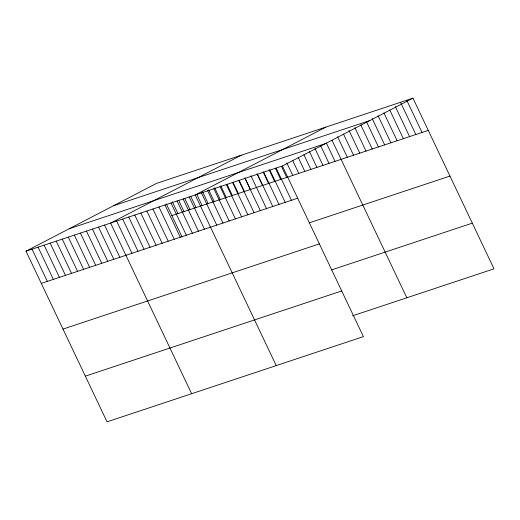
<?xml version="1.0" encoding="UTF-8"?>
<svg xmlns="http://www.w3.org/2000/svg" width="520" height="520" viewBox="0 0 520 520"><rect width="100%" height="100%" fill="white"/><g stroke="black" fill="none" stroke-linecap="round" stroke-linejoin="round"><path stroke-width="0.78" d="M26 251.18L282.38 165.977L363.409 336.635L107.035 421.837L26 251.18L156.591 183.365L412.965 98.163L494 268.82L352.443 315.861M241.196 155.246L110.604 223.067L191.639 393.725M325.8 127.134L195.208 194.948L276.244 365.606M282.38 165.977L412.965 98.163M113.497 205.744L369.87 120.542M69.095 228.8L325.475 143.598M171.893 215.592L428.266 130.39M41.301 283.406L297.681 198.205M309.159 222.865L449.963 176.072M62.992 329.089L319.371 243.886M331.507 269.932L472.31 223.139M85.345 376.155L341.718 290.953M406.738 100.23L422.038 132.457M400.51 102.303L415.818 134.524M395.33 106.567L409.591 136.597M389.799 110.103L403.364 138.665M383.923 112.905L397.137 140.732M378.04 115.706L390.91 142.805M372.164 118.508L384.683 144.872M366.632 122.038L378.456 146.939M360.757 124.839L372.229 149.013M354.874 127.641L366.002 151.079M348.998 130.442L359.781 153.147M343.466 133.978L353.554 155.22M337.591 136.78L347.328 157.287M332.059 140.316L406.835 297.784M326.365 143.052L335.056 161.363M320.664 145.795L329.011 163.371M314.971 148.538L322.972 165.38M309.276 151.274L316.927 167.388M303.927 154.752L310.882 169.397M298.233 157.488L304.844 171.405M292.539 160.232L298.798 173.414M286.845 162.975L292.753 175.422M281.495 166.446L286.709 177.431M276.153 168.051L291.454 200.272M275.45 168.454L280.67 179.439M269.925 170.118L285.226 202.345M269.061 169.728L274.625 181.447M263.699 172.185L279 204.412M263.016 171.737L268.58 183.456M257.471 174.258L272.772 206.479M256.971 173.745L262.542 185.464M250.933 175.754L266.663 208.884M244.888 177.762L250.452 189.482M245.018 178.393L260.319 210.619M239.194 180.505L244.406 191.49M238.791 180.466L254.098 212.686M233.149 182.514L238.368 193.499M232.564 182.533L247.871 214.76M227.103 184.522L232.323 195.507M226.343 184.6L241.644 216.827M220.714 185.796L226.278 197.516M220.116 186.674L235.417 218.894M214.669 187.805L220.239 199.524M213.889 188.74L229.19 220.968M208.631 189.813L214.194 201.533M207.662 190.808L222.963 223.035M202.586 191.822L208.15 203.541M201.435 192.881L216.736 225.102M196.892 194.565L202.105 205.55M190.847 196.573L196.066 207.558M189.163 196.957L204.471 229.183M184.802 198.575L190.021 209.567M183.125 198.965L198.425 231.192M178.763 200.583L183.976 211.575M177.08 200.974L192.381 233.201M172.367 201.864L177.931 213.583M171.035 202.982L186.336 235.209M166.328 203.873L182.058 237.003M164.996 204.99L180.297 237.218M158.951 206.999L174.252 239.226M152.906 209.008L168.207 241.234M146.861 211.016L162.169 243.243M140.823 213.025L156.124 245.252M134.778 215.033L150.078 247.26M128.733 217.042L144.034 249.262M122.688 219.05L137.995 251.27M116.649 221.058L131.95 253.279M104.559 225.076L119.86 257.296M98.52 227.084L113.822 259.305M92.476 229.093L107.776 261.313M86.431 231.094L101.731 263.322M80.386 233.103L95.693 265.33M74.347 235.112L89.648 267.339M68.302 237.12L83.603 269.347M62.257 239.129L77.558 271.356M56.218 241.137L71.52 273.364M50.173 243.145L65.475 275.373M44.129 245.154L59.43 277.381M38.084 247.162L53.391 279.389M32.045 249.171L47.346 281.398"/></g></svg>
